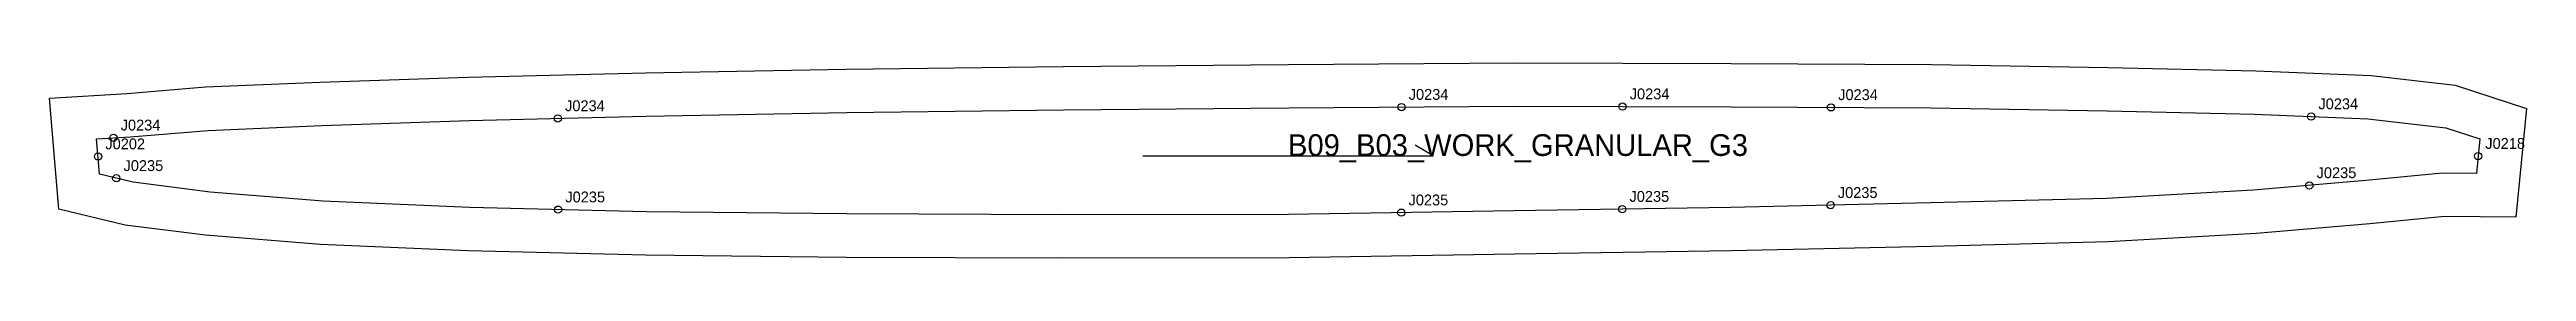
# Model space of a CAD drawing. Header units: millimetres. Extents: x -13 to 669, y -33 to 21.
import ezdxf

# ---------------------------------------------------------------- set-up
doc = ezdxf.new("R2010")
doc.units = ezdxf.units.MM
for name, color, linetype in [('CUT', 1, 'Continuous'), ('GRAIN', 3, 'Continuous'), ('LABEL', 7, 'Continuous'), ('NOTCH', 2, 'Continuous'), ('SEW', 5, 'Continuous')]:
    doc.layers.add(name, color=color, linetype=linetype)

msp = doc.modelspace()

# ---------------------------------------------------------------- linework, layer by layer
at = {"layer": 'CUT'}
msp.add_lwpolyline([(-12.97, 11.19), (8.37, 12.56), (29.93, 14.32), (61.59, 15.7), (102.26, 17.04), (151.09, 18.22), (206.35, 19.28), (266.12, 20.02), (328.18, 20.57), (390.27, 20.98), (450.02, 20.83), (505.22, 20.56), (553.85, 19.71), (594.51, 18.78), (626.3, 17.52), (649.4, 14.85), (669.04, 8.41), (666.14, -21.65), (646.49, -21.44), (625.87, -23.45), (594.61, -26.19), (553.88, -28.44), (505.26, -29.71), (450.14, -30.96), (390.43, -31.86), (328.33, -32.9), (266.18, -32.95), (206.43, -32.73), (151.16, -32.17), (102.34, -30.92), (61.63, -29.2), (30, -26.63), (7.84, -23.83), (-10.44, -19.38), (-12.97, 11.19)], close=True, dxfattribs=at)
at = {"layer": 'GRAIN'}
for p, q in [((288.05, -4.72), (368.05, -4.72)), ((368.05, -4.72), (363.05, -1.72))]:
    msp.add_line(p, q, dxfattribs=at)
at = {"layer": 'NOTCH'}
for centre in [(359.28, 8.77), (420.13, 8.91), (477.53, 8.7), (609.76, 6.16), (4.62, 0.3), (126.98, 5.64), (0.4, -4.89), (655.71, -4.77), (5.41, -10.89), (609.26, -12.86), (127.06, -19.55), (359.23, -20.38), (420.07, -19.41), (477.44, -18.34)]:
    msp.add_circle(centre, 1, dxfattribs=at)
at = {"layer": 'SEW'}
msp.add_lwpolyline([(0, 0), (9.24, 0.59), (30.68, 2.34), (62.05, 3.71), (102.61, 5.05), (151.35, 6.23), (206.54, 7.28), (266.25, 8.02), (328.28, 8.57), (390.29, 8.98), (449.98, 8.83), (505.08, 8.56), (553.61, 7.72), (594.14, 6.78), (625.38, 5.55), (646.81, 3.07), (656.17, 0), (655.25, -9.53), (645.97, -9.44), (624.77, -11.5), (593.76, -14.22), (553.39, -16.45), (504.97, -17.71), (449.91, -18.97), (390.24, -19.86), (328.22, -20.9), (266.19, -20.95), (206.51, -20.73), (151.38, -20.17), (102.75, -18.92), (62.37, -17.22), (31.24, -14.69), (10.02, -12.01), (0.81, -9.77)], close=True, dxfattribs=at)

# ---------------------------------------------------------------- texts
at = {"layer": 'LABEL'}
for s, height, p in [('J0234', 3, (361.28, 10.77)), ('J0234', 3, (422.13, 10.91)), ('J0234', 3, (479.53, 10.7)), ('J0234', 3, (128.98, 7.64)), ('J0234', 3, (611.76, 8.16)), ('J0202', 3, (2.4, -2.89)), ('J0234', 3, (6.62, 2.3)), ('B09_B03_WORK_GRANULAR_G3', 6, (328.05, -4.72)), ('J0218', 3, (657.71, -2.77)), ('J0235', 3, (7.41, -8.89)), ('J0235', 3, (479.44, -16.34)), ('J0235', 3, (611.26, -10.86)), ('J0235', 3, (129.06, -17.55)), ('J0235', 3, (361.23, -18.38)), ('J0235', 3, (422.07, -17.41))]:
    msp.add_text(s, height=height, dxfattribs=at).set_placement(p)

doc.saveas('drawing.dxf')
